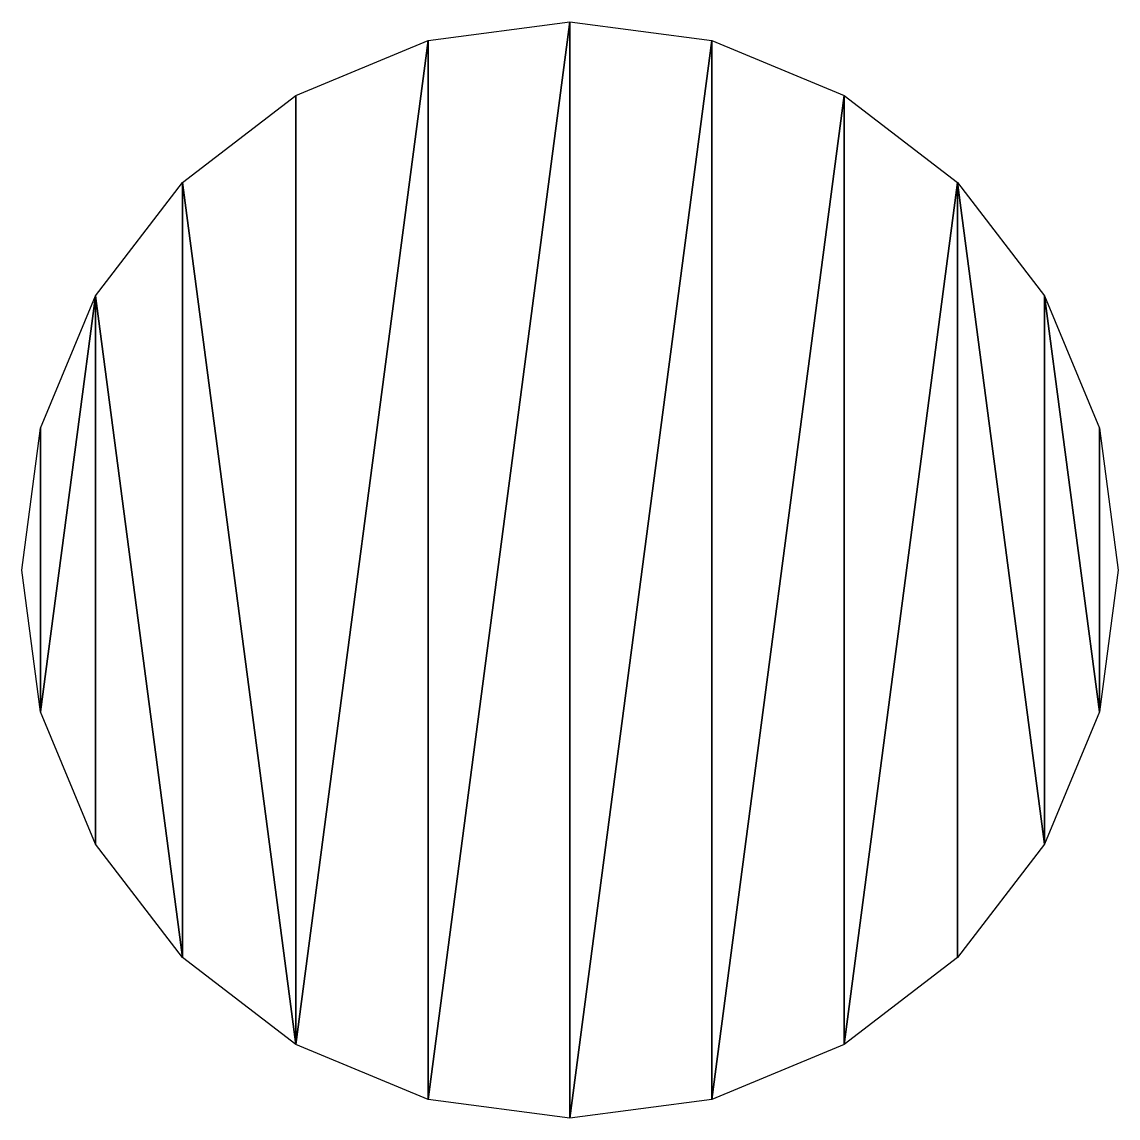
# Model space of a CAD drawing. Header units: metres. Extents: x -935 to 1842, y -1273 to 224.
# Drawn here: x 255.31 to 266.9, y 38.88 to 50.48 of the extents above; entities that cross this region are included whole.
import ezdxf

# ---------------------------------------------------------------- set-up
doc = ezdxf.new("R2010")
doc.units = ezdxf.units.M

msp = doc.modelspace()

# ---------------------------------------------------------------- meshes
at = {"layer": 'Group#8'}
mesh = msp.add_polyface(dxfattribs=at)
corners = [(255.503, 46.178), (255.503, 43.177), (255.305, 44.677), (256.082, 47.577), (256.082, 41.778), (257.003, 40.577), (257.003, 48.777), (258.204, 39.656), (258.204, 49.699), (259.603, 50.278), (259.603, 39.077), (261.103, 50.476), (261.103, 38.879), (262.604, 50.278), (262.604, 39.077), (264.003, 49.699), (264.003, 39.656), (265.203, 48.777), (265.203, 40.577), (266.125, 41.778), (266.125, 47.577), (266.704, 43.177), (266.704, 46.178), (266.902, 44.677)]
mesh.append_faces([[corners[k] for k in face] for face in [(0, 1, 2), (21, 22, 23)]], dxfattribs={"vtx0": -1})
mesh.append_faces([[corners[k] for k in face] for face in [(1, 3, 4), (4, 3, 5), (5, 6, 7), (7, 9, 10), (10, 11, 12), (12, 13, 14), (14, 15, 16), (16, 17, 18), (18, 17, 19), (19, 20, 21)]], dxfattribs={"vtx0": -1, "vtx1": -1})
mesh.append_faces([[corners[k] for k in face] for face in [(1, 0, 3), (5, 3, 6), (7, 6, 8), (7, 8, 9), (10, 9, 11), (12, 11, 13), (14, 13, 15), (16, 15, 17), (19, 17, 20), (21, 20, 22)]], dxfattribs={"vtx0": -1, "vtx2": -1})

doc.saveas('drawing.dxf')
